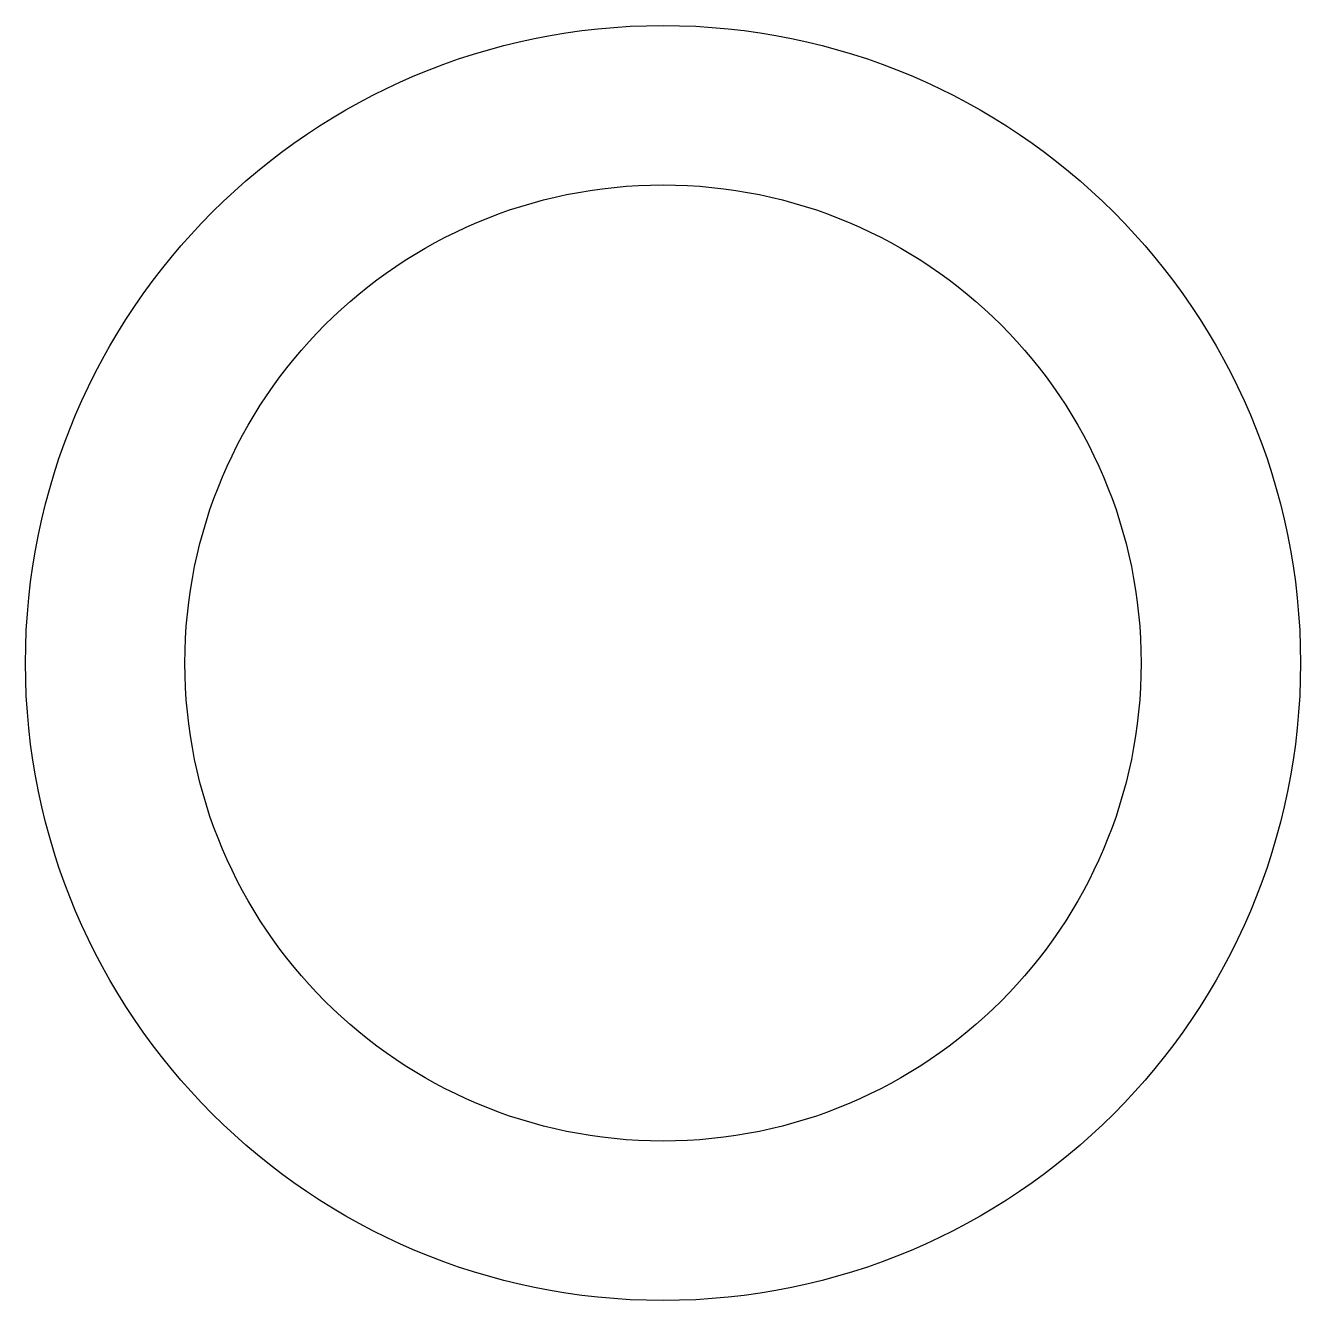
# Model space of a CAD drawing. Header units: feet. Extents: x -0.05 to 0.05, y -0.05 to 0.05.
import ezdxf

# ---------------------------------------------------------------- set-up
doc = ezdxf.new("R2010")
doc.units = ezdxf.units.FT
doc.header["$MEASUREMENT"] = 0

msp = doc.modelspace()

# ---------------------------------------------------------------- linework, layer by layer
at = {"color": 0, "linetype": 'ByBlock', "lineweight": -2}
for radius in [0.05, 0.0375]:
    msp.add_circle((0, 0), radius, dxfattribs=at)

doc.saveas('drawing.dxf')
